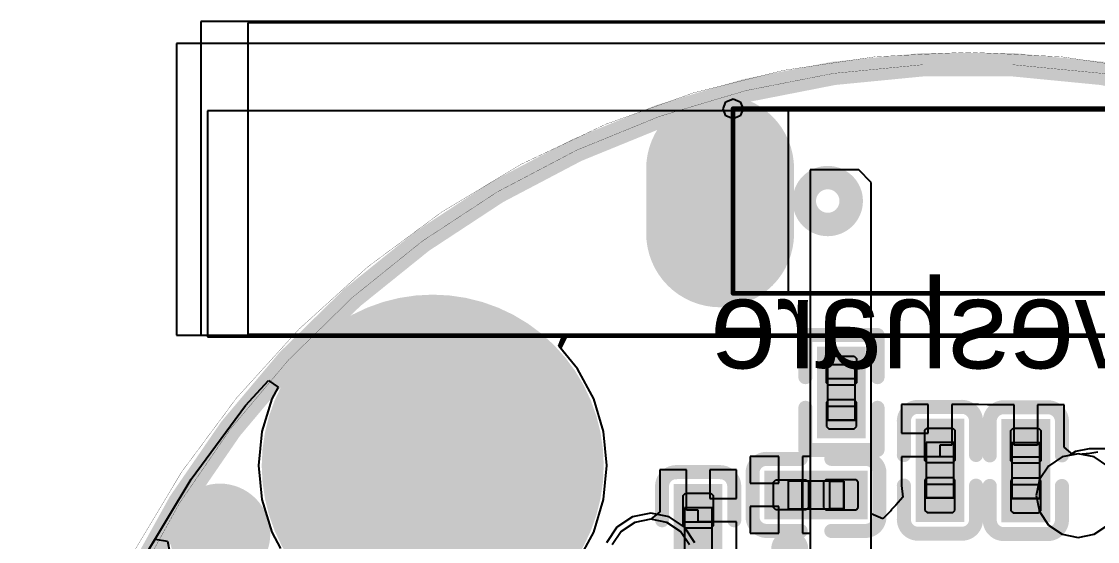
# Model space of a CAD drawing. Header units: millimetres. Extents: x 68 to 210, y 61 to 114.
# Drawn here: x 69.12 to 80.78, y 86.04 to 91.67 of the extents above; entities that cross this region are included whole.
import ezdxf

# ---------------------------------------------------------------- set-up
doc = ezdxf.new("R2010")
doc.units = ezdxf.units.MM
for name, color, linetype in [('BottomLayer', 5, 'Continuous'), ('BottomOverlay', 54, 'Continuous'), ('BottomPaste', 16, 'Continuous'), ('BottomSolder', 6, 'Continuous'), ('KeepOutLayer', 6, 'Continuous'), ('Mechanical15', 56, 'Continuous'), ('Mechanical4', 56, 'Continuous'), ('Mechanical5', 56, 'Continuous'), ('MidLayer1', 16, 'Continuous'), ('MidLayer2', 76, 'Continuous'), ('MultiLayer', 9, 'Continuous'), ('TopLayer', 1, 'Continuous'), ('TopOverlay', 2, 'Continuous'), ('TopSolder', 216, 'Continuous')]:
    doc.layers.add(name, color=color, linetype=linetype)

msp = doc.modelspace()

# ---------------------------------------------------------------- linework, layer by layer
at = {"layer": 'BottomLayer'}
for p, q in [((88.852, 90.706), (71.138, 90.706)), ((71.138, 90.706), (71.138, 88.257)), ((77.666, 90.067), (77.666, 85.114)), ((78.19, 90.067), (77.666, 90.067)), ((78.326, 89.931), (78.19, 90.067)), ((78.326, 85.114), (78.326, 89.931)), ((71.138, 88.257), (88.852, 88.257)), ((74.965, 88.13), (75.025, 88.257)), ((75.025, 88.257), (77.666, 88.257)), ((77.666, 88.257), (77.666, 86.962)), ((78.326, 86.339), (78.326, 88.257)), ((78.326, 88.257), (83.72, 88.257)), ((75.145, 87.911), (74.965, 88.13)), ((75.32, 87.585), (75.145, 87.911)), ((75.427, 87.231), (75.32, 87.585)), ((78.943, 87.524), (78.654, 87.524)), ((78.654, 87.524), (78.654, 87.213)), ((78.943, 87.213), (78.943, 87.524)), ((79.459, 87.524), (79.197, 87.524)), ((79.197, 87.524), (79.197, 87.086)), ((79.486, 87.524), (79.459, 87.524)), ((79.584, 87.521), (79.486, 87.524)), ((79.486, 87.524), (79.486, 87.524)), ((79.873, 87.521), (79.584, 87.521)), ((79.584, 87.521), (79.584, 87.521)), ((79.873, 87.083), (79.873, 87.521)), ((80.416, 87.521), (80.127, 87.521)), ((80.127, 87.521), (80.127, 87.083)), ((80.416, 87.061), (80.416, 87.521)), ((75.463, 86.863), (75.427, 87.231)), ((78.654, 87.213), (78.943, 87.213)), ((79.197, 87.086), (79.07, 87.086)), ((79.07, 87.086), (79.07, 86.959)), ((80.127, 87.083), (79.873, 87.083)), ((80.514, 86.981), (80.416, 87.061)), ((77.327, 86.962), (77.015, 86.962)), ((77.015, 86.962), (77.015, 86.673)), ((77.327, 86.673), (77.327, 86.962)), ((77.666, 86.962), (77.581, 86.962)), ((77.581, 86.962), (77.581, 86.546)), ((79.07, 86.959), (78.654, 86.959)), ((78.654, 86.959), (78.654, 86.648)), ((80.566, 86.991), (80.514, 86.981)), ((80.606, 86.983), (80.566, 86.991)), ((80.614, 86.987), (80.606, 86.983)), ((80.695, 86.993), (80.614, 86.987)), ((80.78, 87.01), (80.695, 86.993)), ((75.427, 86.495), (75.463, 86.863)), ((76.325, 86.817), (76.036, 86.817)), ((76.036, 86.817), (76.036, 86.362)), ((76.325, 86.379), (76.325, 86.817)), ((76.868, 86.817), (76.579, 86.817)), ((76.579, 86.817), (76.579, 86.506)), ((76.868, 86.506), (76.868, 86.817)), ((77.015, 86.673), (77.327, 86.673)), ((78.654, 86.648), (78.654, 86.648)), ((78.654, 86.648), (78.667, 86.521)), ((75.32, 86.141), (75.427, 86.495)), ((76.579, 86.506), (76.868, 86.506)), ((77.581, 86.546), (77.581, 86.13)), ((78.667, 86.521), (78.592, 86.435)), ((76.036, 86.362), (75.938, 86.282)), ((76.452, 86.379), (76.325, 86.379)), ((76.452, 86.252), (76.452, 86.379)), ((77.327, 86.419), (77.015, 86.419)), ((77.015, 86.419), (77.015, 86.13)), ((77.327, 86.13), (77.327, 86.419)), ((78.538, 86.372), (78.453, 86.287)), ((78.543, 86.385), (78.538, 86.372)), ((78.592, 86.435), (78.543, 86.385)), ((75.765, 86.248), (75.618, 86.15)), ((75.938, 86.282), (75.765, 86.248)), ((76.868, 86.252), (76.452, 86.252)), ((76.868, 85.941), (76.868, 86.252)), ((78.453, 86.287), (78.326, 86.339)), ((75.145, 85.815), (75.32, 86.141)), ((75.618, 86.15), (75.52, 86.003)), ((77.015, 86.13), (77.327, 86.13)), ((77.581, 86.13), (77.666, 86.13)), ((77.666, 86.13), (77.666, 85.171)), ((70.449, 85.864), (70.571, 86.067)), ((70.571, 86.067), (70.705, 86.044)), ((70.705, 86.044), (70.734, 85.899))]:
    msp.add_line(p, q, dxfattribs=at)
at = {"layer": 'BottomLayer', "const_width": 1.5}
msp.add_lwpolyline([(76.69, 90.079), (76.69, 89.379)], dxfattribs=at)
at = {"layer": 'BottomLayer'}
for points, const_width in [([(76.315, 90.079, 1), (77.065, 90.079, 1)], 0.75), ([(76.315, 89.379, 1), (77.065, 89.379, 1)], 0.75), ([(72.702, 86.863, 1), (74.452, 86.863, 1)], 1.75), ([(71.05, 86.122, 1), (71.495, 86.122, 1)], 0.445)]:
    msp.add_lwpolyline(points, format="xyb", close=True, dxfattribs=dict(at, const_width=const_width))
for points in [[(78.165, 87.745), (78.165, 88.048), (77.841, 87.745), (77.841, 88.048)], [(78.165, 87.262), (78.165, 87.565), (77.841, 87.262), (77.841, 87.565)], [(79.232, 86.902), (79.232, 87.27), (78.908, 86.902), (78.908, 87.27)], [(80.162, 86.898), (80.162, 87.267), (79.838, 86.898), (79.838, 87.267)], [(77.638, 86.708), (77.269, 86.708), (77.638, 86.384), (77.269, 86.384)], [(78.186, 86.708), (77.818, 86.708), (78.186, 86.384), (77.818, 86.384)], [(79.232, 86.354), (79.232, 86.722), (78.908, 86.354), (78.908, 86.722)], [(80.162, 86.35), (80.162, 86.718), (79.838, 86.35), (79.838, 86.718)], [(76.614, 86.195), (76.614, 86.563), (76.29, 86.195), (76.29, 86.563)]]:
    msp.add_solid(points, dxfattribs=at)
at = {"layer": 'BottomOverlay'}
for points, const_width in [([(78.109, 89.729, 1), (77.601, 89.729, 1)], 0.254), ([(77.538, 89.729, 1), (77.665, 89.729, 1)], 0.127), ([(78.046, 89.729, 1), (78.173, 89.729, 1)], 0.127), ([(77.575, 88.277, 1), (77.651, 88.277, 1)], 0.0762), ([(77.575, 88.277, 1), (77.651, 88.277, 1)], 0.0762), ([(78.356, 88.277, 1), (78.432, 88.277, 1)], 0.0762), ([(78.356, 88.277, 1), (78.432, 88.277, 1)], 0.0762), ([(77.575, 87.821, 1), (77.651, 87.821, 1)], 0.0762), ([(78.356, 87.821, 1), (78.432, 87.821, 1)], 0.0762), ([(77.575, 87.489, 1), (77.651, 87.489, 1)], 0.0762), ([(78.356, 87.489, 1), (78.432, 87.489, 1)], 0.0762), ([(78.794, 87.499, 1), (78.87, 87.499, 1)], 0.0762), ([(78.794, 87.499, 1), (78.87, 87.499, 1)], 0.0762), ([(79.27, 87.499, 1), (79.347, 87.499, 1)], 0.0762), ([(79.27, 87.499, 1), (79.347, 87.499, 1)], 0.0762), ([(79.724, 87.495, 1), (79.8, 87.495, 1)], 0.0762), ([(79.724, 87.495, 1), (79.8, 87.495, 1)], 0.0762), ([(80.2, 87.495, 1), (80.276, 87.495, 1)], 0.0762), ([(80.2, 87.495, 1), (80.276, 87.495, 1)], 0.0762), ([(78.641, 87.347, 1), (78.718, 87.347, 1)], 0.0762), ([(78.641, 87.347, 1), (78.718, 87.347, 1)], 0.0762), ([(79.423, 87.347, 1), (79.499, 87.347, 1)], 0.0762), ([(79.423, 87.347, 1), (79.499, 87.347, 1)], 0.0762), ([(79.571, 87.343, 1), (79.648, 87.343, 1)], 0.0762), ([(79.571, 87.343, 1), (79.648, 87.343, 1)], 0.0762), ([(80.353, 87.343, 1), (80.429, 87.343, 1)], 0.0762), ([(80.353, 87.343, 1), (80.429, 87.343, 1)], 0.0762), ([(77.575, 87.033, 1), (77.651, 87.033, 1)], 0.0762), ([(77.575, 87.033, 1), (77.651, 87.033, 1)], 0.0762), ([(78.356, 87.033, 1), (78.432, 87.033, 1)], 0.0762), ([(78.356, 87.033, 1), (78.432, 87.033, 1)], 0.0762), ([(78.641, 86.978, 1), (78.718, 86.978, 1)], 0.0762), ([(79.423, 86.978, 1), (79.499, 86.978, 1)], 0.0762), ([(79.571, 86.974, 1), (79.648, 86.974, 1)], 0.0762), ([(80.353, 86.974, 1), (80.429, 86.974, 1)], 0.0762), ([(77.155, 86.936, 1), (77.231, 86.936, 1)], 0.0762), ([(77.155, 86.936, 1), (77.231, 86.936, 1)], 0.0762), ([(77.524, 86.936, 1), (77.6, 86.936, 1)], 0.0762), ([(77.856, 86.936, 1), (77.932, 86.936, 1)], 0.0762), ([(78.224, 86.936, 1), (78.301, 86.936, 1)], 0.0762), ([(78.224, 86.936, 1), (78.301, 86.936, 1)], 0.0762), ([(76.175, 86.792, 1), (76.252, 86.792, 1)], 0.0762), ([(76.175, 86.792, 1), (76.252, 86.792, 1)], 0.0762), ([(76.652, 86.792, 1), (76.728, 86.792, 1)], 0.0762), ([(76.652, 86.792, 1), (76.728, 86.792, 1)], 0.0762), ([(77.003, 86.784, 1), (77.079, 86.784, 1)], 0.0762), ([(77.003, 86.784, 1), (77.079, 86.784, 1)], 0.0762), ([(78.377, 86.784, 1), (78.453, 86.784, 1)], 0.0762), ([(78.377, 86.784, 1), (78.453, 86.784, 1)], 0.0762), ([(76.023, 86.639, 1), (76.099, 86.639, 1)], 0.0762), ([(76.023, 86.639, 1), (76.099, 86.639, 1)], 0.0762), ([(76.804, 86.639, 1), (76.88, 86.639, 1)], 0.0762), ([(76.804, 86.639, 1), (76.88, 86.639, 1)], 0.0762), ([(78.641, 86.646, 1), (78.718, 86.646, 1)], 0.0762), ([(79.423, 86.646, 1), (79.499, 86.646, 1)], 0.0762), ([(79.571, 86.642, 1), (79.648, 86.642, 1)], 0.0762), ([(80.353, 86.642, 1), (80.429, 86.642, 1)], 0.0762), ([(76.023, 86.271, 1), (76.099, 86.271, 1)], 0.0762), ([(76.804, 86.271, 1), (76.88, 86.271, 1)], 0.0762), ([(77.003, 86.307, 1), (77.079, 86.307, 1)], 0.0762), ([(77.003, 86.307, 1), (77.079, 86.307, 1)], 0.0762), ([(78.377, 86.307, 1), (78.453, 86.307, 1)], 0.0762), ([(78.377, 86.307, 1), (78.453, 86.307, 1)], 0.0762), ([(78.641, 86.277, 1), (78.718, 86.277, 1)], 0.0762), ([(78.641, 86.277, 1), (78.718, 86.277, 1)], 0.0762), ([(79.423, 86.277, 1), (79.499, 86.277, 1)], 0.0762), ([(79.423, 86.277, 1), (79.499, 86.277, 1)], 0.0762), ([(79.571, 86.274, 1), (79.648, 86.274, 1)], 0.0762), ([(79.571, 86.274, 1), (79.648, 86.274, 1)], 0.0762), ([(80.353, 86.274, 1), (80.429, 86.274, 1)], 0.0762), ([(80.353, 86.274, 1), (80.429, 86.274, 1)], 0.0762), ([(77.155, 86.155, 1), (77.231, 86.155, 1)], 0.0762), ([(77.155, 86.155, 1), (77.231, 86.155, 1)], 0.0762), ([(77.524, 86.155, 1), (77.6, 86.155, 1)], 0.0762), ([(77.856, 86.155, 1), (77.932, 86.155, 1)], 0.0762), ([(78.224, 86.155, 1), (78.301, 86.155, 1)], 0.0762), ([(78.224, 86.155, 1), (78.301, 86.155, 1)], 0.0762), ([(77.543, 85.96, 1), (77.343, 85.96, 1)], 0.2), ([(78.794, 86.125, 1), (78.87, 86.125, 1)], 0.0762), ([(78.794, 86.125, 1), (78.87, 86.125, 1)], 0.0762), ([(79.27, 86.125, 1), (79.347, 86.125, 1)], 0.0762), ([(79.27, 86.125, 1), (79.347, 86.125, 1)], 0.0762), ([(79.724, 86.121, 1), (79.8, 86.121, 1)], 0.0762), ([(79.724, 86.121, 1), (79.8, 86.121, 1)], 0.0762), ([(80.2, 86.121, 1), (80.276, 86.121, 1)], 0.0762), ([(80.2, 86.121, 1), (80.276, 86.121, 1)], 0.0762), ([(77.293, 85.96, 1), (77.393, 85.96, 1)], 0.1), ([(77.493, 85.96, 1), (77.593, 85.96, 1)], 0.1)]:
    msp.add_lwpolyline(points, format="xyb", close=True, dxfattribs=dict(at, const_width=const_width))
at = {"layer": 'BottomOverlay', "const_width": 0.152}
for points in [[(77.613, 87.821), (77.613, 88.277)], [(77.613, 88.277), (78.394, 88.277)], [(78.394, 87.821), (78.394, 88.277)], [(77.613, 87.033), (77.613, 87.489)], [(78.394, 87.033), (78.394, 87.489)], [(78.832, 87.499), (79.308, 87.499)], [(79.762, 87.495), (80.238, 87.495)], [(78.68, 86.978), (78.68, 87.347)], [(79.461, 86.978), (79.461, 87.347)], [(79.609, 86.974), (79.609, 87.343)], [(80.391, 86.974), (80.391, 87.343)], [(77.613, 87.033), (78.394, 87.033)], [(77.193, 86.936), (77.562, 86.936)], [(77.894, 86.936), (78.262, 86.936)], [(76.213, 86.792), (76.69, 86.792)], [(77.041, 86.307), (77.041, 86.784)], [(78.415, 86.307), (78.415, 86.784)], [(76.061, 86.271), (76.061, 86.639)], [(76.842, 86.271), (76.842, 86.639)], [(78.68, 86.277), (78.68, 86.646)], [(79.461, 86.277), (79.461, 86.646)], [(79.609, 86.274), (79.609, 86.642)], [(80.391, 86.274), (80.391, 86.642)], [(77.193, 86.155), (77.562, 86.155)], [(77.894, 86.155), (78.262, 86.155)], [(78.832, 86.125), (79.308, 86.125)], [(79.762, 86.121), (80.238, 86.121)]]:
    msp.add_lwpolyline(points, dxfattribs=at)
for points in [[(78.68, 87.347, -0.414214), (78.832, 87.499)], [(79.308, 87.499, -0.414214), (79.461, 87.347)], [(79.609, 87.343, -0.414214), (79.762, 87.495)], [(80.238, 87.495, -0.414214), (80.391, 87.343)], [(77.041, 86.784, -0.414214), (77.193, 86.936)], [(78.262, 86.936, -0.414214), (78.415, 86.784)], [(76.061, 86.639, -0.414214), (76.213, 86.792)], [(76.69, 86.792, -0.414214), (76.842, 86.639)], [(77.193, 86.155, -0.414214), (77.041, 86.307)], [(78.415, 86.307, -0.414214), (78.262, 86.155)], [(78.832, 86.125, -0.414214), (78.68, 86.277)], [(79.461, 86.277, -0.414214), (79.308, 86.125)], [(79.762, 86.121, -0.414214), (79.609, 86.274)], [(80.391, 86.274, -0.414214), (80.238, 86.121)]]:
    msp.add_lwpolyline(points, format="xyb", dxfattribs=at)
at = {"layer": 'BottomPaste'}
for p, q in [((77.841, 88.024), (77.865, 88.048)), ((77.841, 87.76), (77.841, 88.024)), ((77.865, 88.048), (78.141, 88.048)), ((78.141, 88.048), (78.165, 88.024)), ((78.165, 88.024), (78.165, 87.76)), ((77.865, 87.736), (77.841, 87.76)), ((78.165, 87.76), (78.141, 87.736)), ((78.141, 87.736), (77.865, 87.736)), ((77.865, 87.574), (77.841, 87.55)), ((77.841, 87.55), (77.841, 87.286)), ((78.141, 87.574), (77.865, 87.574)), ((78.165, 87.55), (78.141, 87.574)), ((78.165, 87.286), (78.165, 87.55)), ((77.841, 87.286), (77.865, 87.262)), ((78.141, 87.262), (78.165, 87.286)), ((77.865, 87.262), (78.141, 87.262)), ((78.908, 87.246), (78.932, 87.27)), ((78.908, 86.917), (78.908, 87.246)), ((78.932, 87.27), (79.208, 87.27)), ((79.208, 87.27), (79.232, 87.246)), ((79.232, 87.246), (79.232, 86.917)), ((79.838, 87.243), (79.862, 87.267)), ((79.838, 86.913), (79.838, 87.243)), ((79.862, 87.267), (80.138, 87.267)), ((80.138, 87.267), (80.162, 87.243)), ((80.162, 87.243), (80.162, 86.913)), ((78.932, 86.893), (78.908, 86.917)), ((79.208, 86.893), (78.932, 86.893)), ((79.232, 86.917), (79.208, 86.893)), ((79.862, 86.889), (79.838, 86.913)), ((80.138, 86.889), (79.862, 86.889)), ((80.162, 86.913), (80.138, 86.889)), ((77.269, 86.684), (77.293, 86.708)), ((77.293, 86.708), (77.623, 86.708)), ((77.623, 86.708), (77.647, 86.684)), ((77.833, 86.708), (77.809, 86.684)), ((78.162, 86.708), (77.833, 86.708)), ((78.186, 86.684), (78.162, 86.708)), ((78.932, 86.731), (78.908, 86.707)), ((78.908, 86.707), (78.908, 86.378)), ((79.208, 86.731), (78.932, 86.731)), ((79.232, 86.707), (79.208, 86.731)), ((79.232, 86.378), (79.232, 86.707)), ((79.862, 86.727), (79.838, 86.703)), ((79.838, 86.703), (79.838, 86.374)), ((80.138, 86.727), (79.862, 86.727)), ((80.162, 86.703), (80.138, 86.727)), ((80.162, 86.374), (80.162, 86.703)), ((77.269, 86.408), (77.269, 86.684)), ((77.647, 86.684), (77.647, 86.408)), ((77.809, 86.684), (77.809, 86.408)), ((78.186, 86.408), (78.186, 86.684)), ((76.29, 86.539), (76.314, 86.563)), ((76.29, 86.21), (76.29, 86.539)), ((76.314, 86.563), (76.59, 86.563)), ((76.59, 86.563), (76.614, 86.539)), ((76.614, 86.539), (76.614, 86.21)), ((77.293, 86.384), (77.269, 86.408)), ((77.623, 86.384), (77.293, 86.384)), ((77.647, 86.408), (77.623, 86.384)), ((77.809, 86.408), (77.833, 86.384)), ((77.833, 86.384), (78.162, 86.384)), ((78.162, 86.384), (78.186, 86.408)), ((78.908, 86.378), (78.932, 86.354)), ((78.932, 86.354), (79.208, 86.354)), ((79.208, 86.354), (79.232, 86.378)), ((79.838, 86.374), (79.862, 86.35)), ((79.862, 86.35), (80.138, 86.35)), ((80.138, 86.35), (80.162, 86.374)), ((76.314, 86.186), (76.29, 86.21)), ((76.59, 86.186), (76.314, 86.186)), ((76.614, 86.21), (76.59, 86.186))]:
    msp.add_line(p, q, dxfattribs=at)
at = {"layer": 'BottomPaste', "const_width": 1.5}
msp.add_lwpolyline([(76.69, 90.079), (76.69, 89.379)], dxfattribs=at)
at = {"layer": 'BottomPaste'}
for points, const_width in [([(76.315, 90.079, 1), (77.065, 90.079, 1)], 0.75), ([(76.315, 89.379, 1), (77.065, 89.379, 1)], 0.75), ([(71.05, 86.122, 1), (71.495, 86.122, 1)], 0.445)]:
    msp.add_lwpolyline(points, format="xyb", close=True, dxfattribs=dict(at, const_width=const_width))
for points in [[(78.165, 87.745), (78.165, 88.048), (77.841, 87.745), (77.841, 88.048)], [(78.165, 87.262), (78.165, 87.565), (77.841, 87.262), (77.841, 87.565)], [(79.232, 86.902), (79.232, 87.27), (78.908, 86.902), (78.908, 87.27)], [(80.162, 86.898), (80.162, 87.267), (79.838, 86.898), (79.838, 87.267)], [(77.638, 86.708), (77.269, 86.708), (77.638, 86.384), (77.269, 86.384)], [(78.186, 86.708), (77.818, 86.708), (78.186, 86.384), (77.818, 86.384)], [(79.232, 86.354), (79.232, 86.722), (78.908, 86.354), (78.908, 86.722)], [(80.162, 86.35), (80.162, 86.718), (79.838, 86.35), (79.838, 86.718)], [(76.614, 86.195), (76.614, 86.563), (76.29, 86.195), (76.29, 86.563)]]:
    msp.add_solid(points, dxfattribs=at)
at = {"layer": 'BottomSolder', "const_width": 1.602}
msp.add_lwpolyline([(76.69, 90.079), (76.69, 89.379)], dxfattribs=at)
at = {"layer": 'BottomSolder'}
for points, const_width in [([(76.289, 90.079, 1), (77.09, 90.079, 1)], 0.801), ([(76.289, 89.379, 1), (77.09, 89.379, 1)], 0.801), ([(72.651, 86.863, 1), (74.503, 86.863, 1)], 1.852), ([(70.999, 86.122, 1), (71.545, 86.122, 1)], 0.546)]:
    msp.add_lwpolyline(points, format="xyb", close=True, dxfattribs=dict(at, const_width=const_width))
for points in [[(78.267, 87.644), (78.267, 88.15), (77.74, 87.644), (77.74, 88.15)], [(78.267, 87.16), (78.267, 87.667), (77.74, 87.16), (77.74, 87.667)], [(79.334, 86.8), (79.334, 87.372), (78.807, 86.8), (78.807, 87.372)], [(80.264, 86.797), (80.264, 87.368), (79.736, 86.797), (79.736, 87.368)], [(79.334, 86.252), (79.334, 86.824), (78.807, 86.252), (78.807, 86.824)], [(80.264, 86.248), (80.264, 86.82), (79.736, 86.248), (79.736, 86.82)], [(77.739, 86.809), (77.168, 86.809), (77.739, 86.282), (77.168, 86.282)], [(78.288, 86.809), (77.716, 86.809), (78.288, 86.282), (77.716, 86.282)], [(76.715, 86.093), (76.715, 86.665), (76.188, 86.093), (76.188, 86.665)], [(76.715, 85.545), (76.715, 86.116), (76.188, 85.545), (76.188, 86.116)]]:
    msp.add_solid(points, dxfattribs=at)
at = {"layer": 'KeepOutLayer', "const_width": 0.00254}
msp.add_lwpolyline([(69.125, 81.092, -1), (89.625, 81.092)], format="xyb", dxfattribs=at)
at = {"layer": 'Mechanical15'}
for p, q in [((76.721, 90.729), (76.753, 90.805)), ((76.753, 90.805), (76.83, 90.837)), ((76.83, 90.837), (76.906, 90.805)), ((76.906, 90.805), (76.938, 90.729)), ((76.753, 90.652), (76.721, 90.729)), ((76.721, 90.729), (76.721, 90.729)), ((77.43, 90.729), (76.83, 90.729)), ((76.83, 90.729), (76.83, 88.729)), ((76.938, 90.729), (76.906, 90.652)), ((76.938, 90.729), (76.938, 90.729)), ((77.43, 88.729), (77.43, 90.729)), ((76.83, 90.621), (76.753, 90.652)), ((76.906, 90.652), (76.83, 90.621)), ((76.83, 88.729), (76.83, 88.729)), ((76.83, 88.729), (77.43, 88.729))]:
    msp.add_line(p, q, dxfattribs=at)
for points, const_width in [([(76.83, 88.729), (76.83, 90.729)], 0.0508), ([(76.83, 90.729), (81.93, 90.729)], 0.0508), ([(76.83, 88.729), (81.93, 88.729)], 0.0508), ([(77.851, 88.009), (77.902, 88.06)], 0.00254)]:
    msp.add_lwpolyline(points, dxfattribs=dict(at, const_width=const_width))
for points, const_width in [([(76.817, 90.729, 1), (76.842, 90.729, 1)], 0.0254), ([(76.817, 90.729, 1), (76.842, 90.729, 1)], 0.0254), ([(76.817, 88.729, 1), (76.842, 88.729, 1)], 0.0254), ([(76.817, 88.729, 1), (76.842, 88.729, 1)], 0.0254), ([(77.85, 88.009, 1), (77.852, 88.009, 1)], 0.00127), ([(77.901, 88.06, 1), (77.902, 88.06, 1)], 0.00127)]:
    msp.add_lwpolyline(points, format="xyb", close=True, dxfattribs=dict(at, const_width=const_width))
at = {"layer": 'Mechanical4'}
for p, q in [((78.153, 87.955), (77.853, 87.955)), ((77.853, 87.955), (77.853, 87.355)), ((78.153, 87.355), (78.153, 87.955)), ((77.853, 87.355), (78.153, 87.355)), ((79.22, 87.112), (78.92, 87.112)), ((78.92, 87.112), (78.92, 86.512)), ((79.22, 86.512), (79.22, 87.112)), ((80.15, 87.108), (79.85, 87.108)), ((79.85, 87.108), (79.85, 86.508)), ((80.15, 86.508), (80.15, 87.108)), ((78.028, 86.696), (77.428, 86.696)), ((77.428, 86.696), (77.428, 86.396)), ((78.028, 86.396), (78.028, 86.696)), ((78.92, 86.512), (79.22, 86.512)), ((79.85, 86.508), (80.15, 86.508)), ((76.602, 86.405), (76.302, 86.405)), ((76.302, 86.405), (76.302, 85.805)), ((76.602, 85.805), (76.602, 86.405)), ((77.428, 86.396), (78.028, 86.396))]:
    msp.add_line(p, q, dxfattribs=at)
at = {"layer": 'Mechanical5'}
for p, q in [((78.153, 87.955), (77.853, 87.955)), ((77.853, 87.955), (77.853, 87.805)), ((78.153, 87.805), (78.153, 87.955)), ((77.853, 87.805), (78.153, 87.805)), ((77.853, 87.355), (77.853, 87.505)), ((77.853, 87.505), (78.153, 87.505)), ((78.153, 87.505), (78.153, 87.355)), ((78.153, 87.355), (77.853, 87.355)), ((79.22, 87.112), (78.92, 87.112)), ((78.92, 87.112), (78.92, 86.962)), ((79.22, 86.962), (79.22, 87.112)), ((80.15, 87.108), (79.85, 87.108)), ((79.85, 87.108), (79.85, 86.958)), ((80.15, 86.958), (80.15, 87.108)), ((78.92, 86.962), (79.22, 86.962)), ((79.85, 86.958), (80.15, 86.958)), ((77.578, 86.696), (77.428, 86.696)), ((77.428, 86.696), (77.428, 86.396)), ((77.578, 86.396), (77.578, 86.696)), ((77.878, 86.696), (78.028, 86.696)), ((77.878, 86.396), (77.878, 86.696)), ((78.028, 86.696), (78.028, 86.396)), ((78.92, 86.512), (78.92, 86.662)), ((78.92, 86.662), (79.22, 86.662)), ((79.22, 86.662), (79.22, 86.512)), ((79.85, 86.508), (79.85, 86.658)), ((79.85, 86.658), (80.15, 86.658)), ((80.15, 86.658), (80.15, 86.508)), ((79.22, 86.512), (78.92, 86.512)), ((80.15, 86.508), (79.85, 86.508)), ((76.602, 86.405), (76.302, 86.405)), ((76.302, 86.405), (76.302, 86.255)), ((76.602, 86.255), (76.602, 86.405)), ((77.428, 86.396), (77.578, 86.396)), ((78.028, 86.396), (77.878, 86.396)), ((76.302, 86.255), (76.602, 86.255))]:
    msp.add_line(p, q, dxfattribs=at)
at = {"layer": 'MidLayer1'}
for p, q in [((88.713, 91.658), (71.576, 91.658)), ((71.576, 91.658), (71.576, 88.285)), ((71.576, 88.285), (88.713, 88.285)), ((74.942, 88.158), (74.994, 88.285)), ((74.994, 88.285), (83.751, 88.285)), ((75.145, 87.911), (74.942, 88.158)), ((75.32, 87.585), (75.145, 87.911)), ((71.551, 87.513), (71.798, 87.786)), ((71.798, 87.786), (71.903, 87.712)), ((71.903, 87.712), (71.835, 87.585)), ((70.96, 86.715), (71.551, 87.513)), ((71.835, 87.585), (71.727, 87.231)), ((75.427, 87.231), (75.32, 87.585)), ((71.727, 87.231), (71.691, 86.863)), ((75.463, 86.863), (75.427, 87.231)), ((80.686, 87.046), (80.537, 87.016)), ((82.351, 87.046), (80.686, 87.046)), ((80.393, 86.957), (80.246, 86.858)), ((80.471, 86.972), (80.393, 86.957)), ((80.537, 87.016), (80.471, 86.972)), ((71.691, 86.863), (71.727, 86.495)), ((75.427, 86.495), (75.463, 86.863)), ((80.246, 86.858), (80.148, 86.711)), ((70.449, 85.864), (70.96, 86.715)), ((80.148, 86.711), (80.113, 86.538)), ((71.727, 86.495), (71.835, 86.141)), ((75.32, 86.141), (75.427, 86.495)), ((80.113, 86.538), (80.148, 86.364)), ((75.938, 86.347), (75.74, 86.308)), ((76.137, 86.308), (75.938, 86.347)), ((80.148, 86.364), (80.246, 86.217)), ((75.74, 86.308), (75.572, 86.195)), ((76.305, 86.195), (76.137, 86.308)), ((71.835, 86.141), (71.929, 85.965)), ((75.145, 85.815), (75.32, 86.141)), ((75.572, 86.195), (75.46, 86.027)), ((76.417, 86.027), (76.305, 86.195)), ((80.246, 86.217), (80.393, 86.119)), ((80.393, 86.119), (80.566, 86.085)), ((80.566, 86.085), (80.74, 86.119)), ((80.74, 86.119), (80.887, 86.217))]:
    msp.add_line(p, q, dxfattribs=at)
at = {"layer": 'MidLayer1', "const_width": 1.75}
msp.add_lwpolyline([(72.702, 86.863, 1), (74.452, 86.863, 1)], format="xyb", close=True, dxfattribs=at)
at = {"layer": 'MidLayer2'}
for p, q in [((88.582, 91.437), (70.802, 91.437)), ((70.802, 91.437), (70.802, 88.275)), ((70.802, 88.275), (88.582, 88.275)), ((74.951, 88.148), (75.011, 88.275)), ((75.011, 88.275), (83.734, 88.275)), ((75.145, 87.911), (74.951, 88.148)), ((75.32, 87.585), (75.145, 87.911)), ((71.551, 87.513), (71.798, 87.786)), ((71.798, 87.786), (71.903, 87.712)), ((71.903, 87.712), (71.835, 87.585)), ((70.96, 86.715), (71.551, 87.513)), ((71.835, 87.585), (71.727, 87.231)), ((75.427, 87.231), (75.32, 87.585)), ((71.727, 87.231), (71.691, 86.863)), ((75.463, 86.863), (75.427, 87.231)), ((80.393, 86.957), (80.246, 86.858)), ((80.566, 86.991), (80.393, 86.957)), ((80.74, 86.957), (80.566, 86.991)), ((80.887, 86.858), (80.74, 86.957)), ((71.691, 86.863), (71.727, 86.495)), ((75.427, 86.495), (75.463, 86.863)), ((80.246, 86.858), (80.148, 86.711)), ((70.449, 85.864), (70.96, 86.715)), ((80.148, 86.711), (80.113, 86.538)), ((71.727, 86.495), (71.835, 86.141)), ((75.32, 86.141), (75.427, 86.495)), ((80.113, 86.538), (80.148, 86.364)), ((80.148, 86.364), (80.246, 86.217)), ((75.765, 86.248), (75.618, 86.15)), ((75.938, 86.282), (75.765, 86.248)), ((76.112, 86.248), (75.938, 86.282)), ((76.259, 86.15), (76.112, 86.248)), ((71.835, 86.141), (71.929, 85.965)), ((75.145, 85.815), (75.32, 86.141)), ((75.618, 86.15), (75.52, 86.003)), ((76.357, 86.003), (76.259, 86.15)), ((80.246, 86.217), (80.393, 86.119)), ((80.393, 86.119), (80.566, 86.085)), ((80.566, 86.085), (80.74, 86.119)), ((80.74, 86.119), (80.887, 86.217))]:
    msp.add_line(p, q, dxfattribs=at)
at = {"layer": 'MidLayer2', "const_width": 1.75}
msp.add_lwpolyline([(72.702, 86.863, 1), (74.452, 86.863, 1)], format="xyb", close=True, dxfattribs=at)
at = {"layer": 'MultiLayer', "const_width": 1.75}
msp.add_lwpolyline([(72.702, 86.863, 1), (74.452, 86.863, 1)], format="xyb", close=True, dxfattribs=at)
at = {"layer": 'TopLayer'}
for p, q in [((88.155, 91.674), (71.064, 91.674)), ((71.064, 91.674), (71.064, 88.275)), ((71.064, 88.275), (88.155, 88.275))]:
    msp.add_line(p, q, dxfattribs=at)
at = {"layer": 'TopLayer', "const_width": 1.75}
msp.add_lwpolyline([(72.702, 86.863, 1), (74.452, 86.863, 1)], format="xyb", close=True, dxfattribs=at)
at = {"layer": 'TopOverlay'}
for points, const_width in [([(71.139, 75.449, -1.915428), (87.604, 75.449)], 0.254), ([(71.139, 75.449, -1.915426), (87.604, 75.449)], 0.00254)]:
    msp.add_lwpolyline(points, format="xyb", dxfattribs=dict(at, const_width=const_width))
at = {"layer": 'TopSolder', "const_width": 1.852}
msp.add_lwpolyline([(72.651, 86.863, 1), (74.503, 86.863, 1)], format="xyb", close=True, dxfattribs=at)

# ---------------------------------------------------------------- texts
at = {"layer": 'BottomOverlay', "text_generation_flag": 2}
msp.add_text('Waveshare', height=0.9652, rotation=360, dxfattribs=at).set_placement((83.106, 87.917))

doc.saveas('drawing.dxf')
